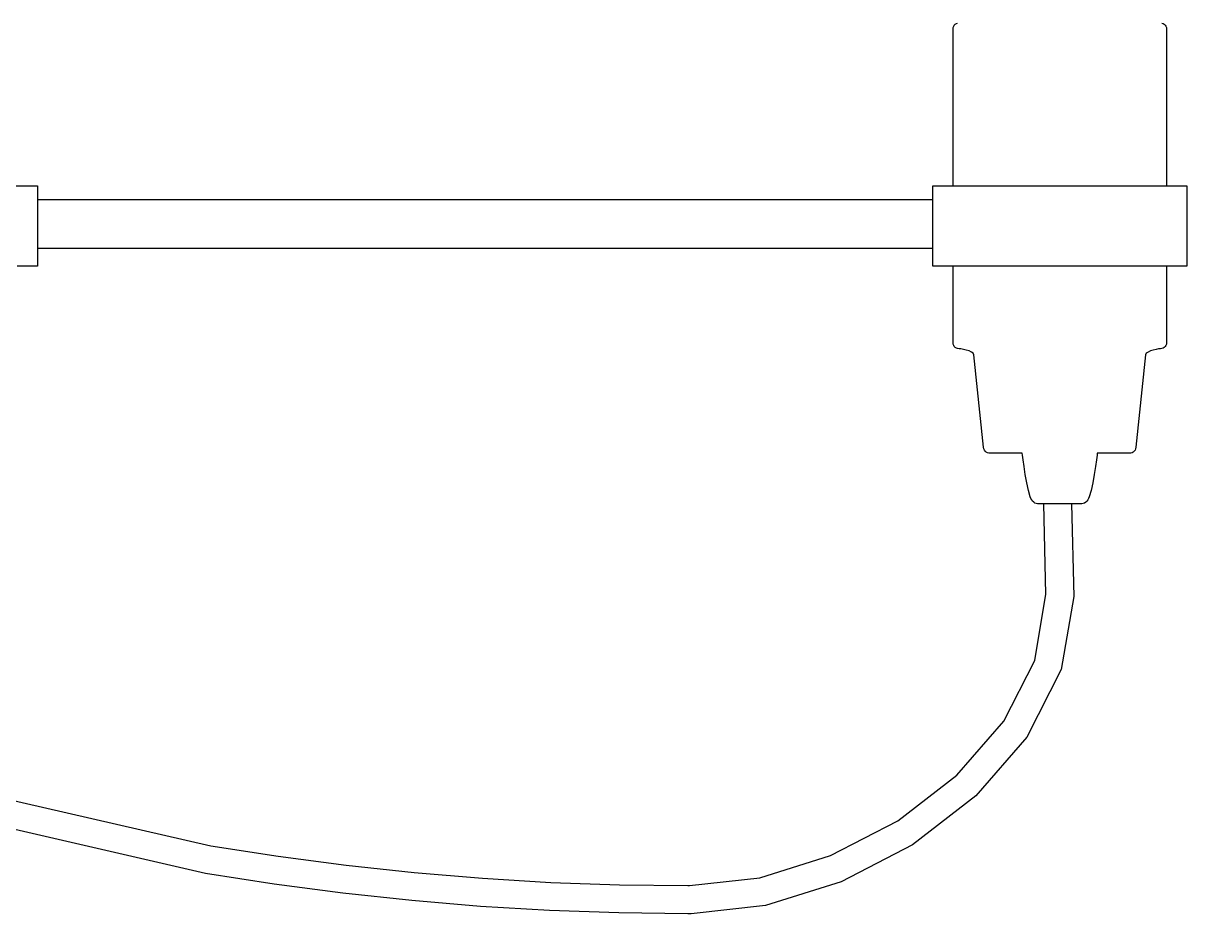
# Model space of a CAD drawing. Header units: millimetres. Extents: x 112 to 8820, y -2365 to 5002.
# Drawn here: x 1851 to 1979.4, y -537 to -438.8 of the extents above; entities that cross this region are included whole.
import ezdxf

# ---------------------------------------------------------------- set-up
doc = ezdxf.new("R2010")
doc.units = ezdxf.units.MM

# ---------------------------------------------------------------- blocks, each defined once
blk = doc.blocks.new('2097-30_el')
at = {"extrusion": (-3.79457e-18, -0.001462, 0.999999)}
for p, q in [((32.01, 22.465, 0.033), (32.012, 22.48, 0.033)), ((32.01, 20.732, 0.03), (32.01, 22.465, 0.033)), ((32.012, 22.48, 0.033), (32.017, 22.493, 0.033)), ((32.017, 22.493, 0.033), (32.024, 22.506, 0.033)), ((32.024, 22.506, 0.033), (32.034, 22.516, 0.033)), ((32.034, 22.516, 0.033), (32.047, 22.524, 0.033)), ((32.047, 22.524, 0.033), (32.06, 22.528, 0.033)), ((34.314, 22.528, 0.033), (34.328, 22.524, 0.033)), ((34.328, 22.524, 0.033), (34.34, 22.516, 0.033)), ((34.34, 22.516, 0.033), (34.35, 22.506, 0.033)), ((34.35, 22.506, 0.033), (34.358, 22.493, 0.033)), ((34.358, 22.493, 0.033), (34.363, 22.48, 0.033)), ((34.363, 22.48, 0.033), (34.365, 22.465, 0.033)), ((34.365, 22.465, 0.033), (34.365, 20.732, 0.03)), ((32.01, 19.001, 0.028), (32.01, 19.845, 0.029)), ((34.365, 19.845, 0.029), (34.365, 19.001, 0.028)), ((32.012, 18.986, 0.028), (32.01, 19.001, 0.028)), ((34.365, 19.001, 0.028), (34.363, 18.986, 0.028)), ((32.017, 18.972, 0.028), (32.012, 18.986, 0.028)), ((32.024, 18.96, 0.028), (32.017, 18.972, 0.028)), ((32.034, 18.949, 0.028), (32.024, 18.96, 0.028)), ((32.047, 18.942, 0.028), (32.034, 18.949, 0.028)), ((32.06, 18.937, 0.028), (32.047, 18.942, 0.028)), ((32.076, 18.935, 0.028), (32.06, 18.937, 0.028)), ((32.097, 18.933, 0.028), (32.076, 18.935, 0.028)), ((32.125, 18.929, 0.028), (32.097, 18.933, 0.028)), ((32.156, 18.921, 0.028), (32.125, 18.929, 0.028)), ((32.186, 18.911, 0.028), (32.156, 18.921, 0.028)), ((32.213, 18.899, 0.028), (32.186, 18.911, 0.028)), ((32.232, 18.885, 0.028), (32.213, 18.899, 0.028)), ((32.241, 18.87, 0.028), (32.232, 18.885, 0.028)), ((32.347, 17.848, 0.026), (32.241, 18.87, 0.028)), ((34.134, 18.87, 0.028), (34.028, 17.848, 0.026)), ((34.142, 18.885, 0.028), (34.134, 18.87, 0.028)), ((34.161, 18.899, 0.028), (34.142, 18.885, 0.028)), ((34.188, 18.911, 0.028), (34.161, 18.899, 0.028)), ((34.219, 18.921, 0.028), (34.188, 18.911, 0.028)), ((34.25, 18.929, 0.028), (34.219, 18.921, 0.028)), ((34.277, 18.933, 0.028), (34.25, 18.929, 0.028)), ((34.299, 18.935, 0.028), (34.277, 18.933, 0.028)), ((34.314, 18.937, 0.028), (34.299, 18.935, 0.028)), ((34.328, 18.942, 0.028), (34.314, 18.937, 0.028)), ((34.34, 18.949, 0.028), (34.328, 18.942, 0.028)), ((34.35, 18.96, 0.028), (34.34, 18.949, 0.028)), ((34.358, 18.972, 0.028), (34.35, 18.96, 0.028)), ((34.363, 18.986, 0.028), (34.358, 18.972, 0.028)), ((32.35, 17.832, 0.026), (32.347, 17.848, 0.026)), ((34.028, 17.848, 0.026), (34.024, 17.832, 0.026)), ((32.356, 17.818, 0.026), (32.35, 17.832, 0.026)), ((32.365, 17.806, 0.026), (32.356, 17.818, 0.026)), ((32.376, 17.796, 0.026), (32.365, 17.806, 0.026)), ((32.389, 17.789, 0.026), (32.376, 17.796, 0.026)), ((32.404, 17.784, 0.026), (32.389, 17.789, 0.026)), ((32.419, 17.782, 0.026), (32.404, 17.784, 0.026)), ((32.439, 17.782, 0.026), (32.419, 17.782, 0.026)), ((32.492, 17.782, 0.026), (32.439, 17.782, 0.026)), ((32.575, 17.782, 0.026), (32.492, 17.782, 0.026)), ((32.773, 17.782, 0.026), (32.575, 17.782, 0.026)), ((32.776, 17.763, 0.026), (32.773, 17.782, 0.026)), ((32.783, 17.71, 0.026), (32.776, 17.763, 0.026)), ((33.599, 17.763, 0.026), (33.592, 17.71, 0.026)), ((33.601, 17.782, 0.026), (33.599, 17.763, 0.026)), ((33.713, 17.782, 0.026), (33.601, 17.782, 0.026)), ((33.882, 17.782, 0.026), (33.713, 17.782, 0.026)), ((33.935, 17.782, 0.026), (33.882, 17.782, 0.026)), ((33.955, 17.782, 0.026), (33.935, 17.782, 0.026)), ((33.971, 17.784, 0.026), (33.955, 17.782, 0.026)), ((33.985, 17.789, 0.026), (33.971, 17.784, 0.026)), ((33.998, 17.796, 0.026), (33.985, 17.789, 0.026)), ((34.009, 17.806, 0.026), (33.998, 17.796, 0.026)), ((34.018, 17.818, 0.026), (34.009, 17.806, 0.026)), ((34.024, 17.832, 0.026), (34.018, 17.818, 0.026)), ((32.794, 17.635, 0.026), (32.783, 17.71, 0.026)), ((32.807, 17.547, 0.026), (32.794, 17.635, 0.026)), ((33.581, 17.635, 0.026), (33.567, 17.547, 0.026)), ((33.592, 17.71, 0.026), (33.581, 17.635, 0.026)), ((32.824, 17.455, 0.026), (32.807, 17.547, 0.026)), ((32.842, 17.37, 0.025), (32.824, 17.455, 0.026)), ((33.551, 17.455, 0.026), (33.532, 17.37, 0.025)), ((33.567, 17.547, 0.026), (33.551, 17.455, 0.026)), ((32.862, 17.301, 0.025), (32.842, 17.37, 0.025)), ((33.532, 17.37, 0.025), (33.512, 17.301, 0.025)), ((32.869, 17.284, 0.025), (32.862, 17.301, 0.025)), ((32.878, 17.268, 0.025), (32.869, 17.284, 0.025)), ((32.888, 17.254, 0.025), (32.878, 17.268, 0.025)), ((32.9, 17.242, 0.025), (32.888, 17.254, 0.025)), ((32.913, 17.233, 0.025), (32.9, 17.242, 0.025)), ((32.927, 17.228, 0.025), (32.913, 17.233, 0.025)), ((32.942, 17.226, 0.025), (32.927, 17.228, 0.025)), ((32.949, 17.226, 0.025), (32.942, 17.226, 0.025)), ((32.965, 17.226, 0.025), (32.949, 17.226, 0.025)), ((32.992, 17.226, 0.025), (32.965, 17.226, 0.025)), ((33.027, 17.226, 0.025), (32.992, 17.226, 0.025)), ((33.069, 17.226, 0.025), (33.027, 17.226, 0.025)), ((33.116, 17.226, 0.025), (33.069, 17.226, 0.025)), ((33.167, 17.226, 0.025), (33.116, 17.226, 0.025)), ((33.218, 17.226, 0.025), (33.167, 17.226, 0.025)), ((33.268, 17.226, 0.025), (33.218, 17.226, 0.025)), ((33.314, 17.226, 0.025), (33.268, 17.226, 0.025)), ((33.355, 17.226, 0.025), (33.314, 17.226, 0.025)), ((33.389, 17.226, 0.025), (33.355, 17.226, 0.025)), ((33.413, 17.226, 0.025), (33.389, 17.226, 0.025)), ((33.428, 17.226, 0.025), (33.413, 17.226, 0.025)), ((33.432, 17.226, 0.025), (33.428, 17.226, 0.025)), ((33.447, 17.228, 0.025), (33.432, 17.226, 0.025)), ((33.461, 17.233, 0.025), (33.447, 17.228, 0.025)), ((33.474, 17.242, 0.025), (33.461, 17.233, 0.025)), ((33.486, 17.254, 0.025), (33.474, 17.242, 0.025)), ((33.497, 17.268, 0.025), (33.486, 17.254, 0.025)), ((33.505, 17.284, 0.025), (33.497, 17.268, 0.025)), ((33.512, 17.301, 0.025), (33.505, 17.284, 0.025))]:
    blk.add_line(p, q, dxfattribs=at)
at = {"extrusion": (2.53485e-19, -0.001462, 0.999999)}
for p, q in [((21.665, 20.732, 0.03), (21.909, 20.732, 0.03)), ((21.665, 20.732, 0.03), (21.909, 20.732, 0.03)), ((21.909, 20.732, 0.03), (21.909, 20.582, 0.03)), ((21.909, 20.732, 0.03), (21.909, 20.041, 0.029)), ((31.787, 20.582, 0.03), (31.787, 20.732, 0.03)), ((31.787, 20.732, 0.03), (31.824, 20.732, 0.03)), ((31.787, 20.582, 0.03), (31.787, 20.732, 0.03)), ((31.787, 20.732, 0.03), (31.824, 20.732, 0.03)), ((31.824, 20.732, 0.03), (31.92, 20.732, 0.03)), ((31.824, 20.732, 0.03), (31.92, 20.732, 0.03)), ((31.92, 20.732, 0.03), (32.071, 20.732, 0.03)), ((31.92, 20.732, 0.03), (32.071, 20.732, 0.03)), ((32.071, 20.732, 0.03), (32.272, 20.732, 0.03)), ((32.071, 20.732, 0.03), (32.272, 20.732, 0.03)), ((32.272, 20.732, 0.03), (32.512, 20.732, 0.03)), ((32.272, 20.732, 0.03), (32.512, 20.732, 0.03)), ((32.512, 20.732, 0.03), (32.782, 20.732, 0.03)), ((32.512, 20.732, 0.03), (32.782, 20.732, 0.03)), ((32.782, 20.732, 0.03), (33.07, 20.732, 0.03)), ((32.782, 20.732, 0.03), (33.07, 20.732, 0.03)), ((33.07, 20.732, 0.03), (33.362, 20.732, 0.03)), ((33.07, 20.732, 0.03), (33.362, 20.732, 0.03)), ((33.362, 20.732, 0.03), (33.647, 20.732, 0.03)), ((33.362, 20.732, 0.03), (33.647, 20.732, 0.03)), ((33.647, 20.732, 0.03), (33.912, 20.732, 0.03)), ((33.647, 20.732, 0.03), (33.912, 20.732, 0.03)), ((33.912, 20.732, 0.03), (34.146, 20.732, 0.03)), ((33.912, 20.732, 0.03), (34.146, 20.732, 0.03)), ((34.146, 20.732, 0.03), (34.337, 20.732, 0.03)), ((34.146, 20.732, 0.03), (34.337, 20.732, 0.03)), ((34.337, 20.732, 0.03), (34.478, 20.732, 0.03)), ((34.337, 20.732, 0.03), (34.478, 20.732, 0.03)), ((34.478, 20.732, 0.03), (34.563, 20.732, 0.03)), ((34.478, 20.732, 0.03), (34.563, 20.732, 0.03)), ((34.563, 20.732, 0.03), (34.588, 20.732, 0.03)), ((34.563, 20.732, 0.03), (34.588, 20.732, 0.03)), ((34.588, 20.732, 0.03), (34.588, 19.845, 0.029)), ((34.588, 20.732, 0.03), (34.588, 19.845, 0.029)), ((21.909, 20.582, 0.03), (31.787, 20.582, 0.03)), ((21.909, 20.582, 0.03), (31.787, 20.582, 0.03)), ((31.787, 19.845, 0.029), (31.787, 20.582, 0.03)), ((31.787, 20.041, 0.029), (21.909, 20.041, 0.029)), ((21.909, 20.041, 0.029), (21.909, 19.845, 0.029)), ((31.787, 20.041, 0.029), (21.909, 20.041, 0.029)), ((21.909, 20.041, 0.029), (21.909, 19.845, 0.029)), ((31.787, 19.845, 0.029), (31.787, 20.041, 0.029)), ((21.909, 19.845, 0.029), (21.686, 19.845, 0.029)), ((21.909, 19.845, 0.029), (21.686, 19.845, 0.029)), ((31.824, 19.845, 0.029), (31.787, 19.845, 0.029)), ((31.824, 19.845, 0.029), (31.787, 19.845, 0.029)), ((31.92, 19.845, 0.029), (31.824, 19.845, 0.029)), ((31.92, 19.845, 0.029), (31.824, 19.845, 0.029)), ((32.071, 19.845, 0.029), (31.92, 19.845, 0.029)), ((32.071, 19.845, 0.029), (31.92, 19.845, 0.029)), ((32.272, 19.845, 0.029), (32.071, 19.845, 0.029)), ((32.272, 19.845, 0.029), (32.071, 19.845, 0.029)), ((32.512, 19.845, 0.029), (32.272, 19.845, 0.029)), ((32.512, 19.845, 0.029), (32.272, 19.845, 0.029)), ((32.62, 19.845, 0.029), (32.512, 19.845, 0.029)), ((32.62, 19.845, 0.029), (32.512, 19.845, 0.029)), ((32.847, 19.845, 0.029), (32.62, 19.845, 0.029)), ((32.847, 19.845, 0.029), (32.62, 19.845, 0.029)), ((33.088, 19.845, 0.029), (32.847, 19.845, 0.029)), ((33.088, 19.845, 0.029), (32.847, 19.845, 0.029)), ((33.335, 19.845, 0.029), (33.088, 19.845, 0.029)), ((33.335, 19.845, 0.029), (33.088, 19.845, 0.029)), ((33.574, 19.845, 0.029), (33.335, 19.845, 0.029)), ((33.574, 19.845, 0.029), (33.335, 19.845, 0.029)), ((33.797, 19.845, 0.029), (33.574, 19.845, 0.029)), ((33.797, 19.845, 0.029), (33.574, 19.845, 0.029)), ((33.993, 19.845, 0.029), (33.797, 19.845, 0.029)), ((33.993, 19.845, 0.029), (33.797, 19.845, 0.029)), ((34.154, 19.845, 0.029), (33.993, 19.845, 0.029)), ((34.154, 19.845, 0.029), (33.993, 19.845, 0.029)), ((34.273, 19.845, 0.029), (34.154, 19.845, 0.029)), ((34.273, 19.845, 0.029), (34.154, 19.845, 0.029)), ((34.478, 19.845, 0.029), (34.273, 19.845, 0.029)), ((34.478, 19.845, 0.029), (34.273, 19.845, 0.029)), ((34.563, 19.845, 0.029), (34.478, 19.845, 0.029)), ((34.563, 19.845, 0.029), (34.478, 19.845, 0.029)), ((34.588, 19.845, 0.029), (34.563, 19.845, 0.029)), ((34.588, 19.845, 0.029), (34.563, 19.845, 0.029))]:
    blk.add_line(p, q, dxfattribs=at)
at = {"extrusion": (5.74773e-19, -0.001462, 0.999999)}
for p, q in [((33.034, 16.227, 0.024), (33.012, 17.226, 0.025)), ((33.318, 17.226, 0.025), (33.341, 16.204, 0.024)), ((32.911, 15.496, 0.023), (33.034, 16.227, 0.024)), ((33.341, 16.204, 0.024), (33.204, 15.396, 0.023)), ((32.571, 14.828, 0.022), (32.911, 15.496, 0.023)), ((33.204, 15.396, 0.023), (32.825, 14.651, 0.021)), ((32.053, 14.23, 0.021), (32.571, 14.828, 0.022)), ((32.825, 14.651, 0.021), (32.262, 14.002, 0.02)), ((20.628, 14.186, 0.021), (23.823, 13.451, 0.02)), ((31.4, 13.728, 0.02), (32.053, 14.23, 0.021)), ((32.262, 14.002, 0.02), (31.562, 13.464, 0.02)), ((23.765, 13.146, 0.019), (20.539, 13.888, 0.02)), ((30.659, 13.344, 0.02), (31.4, 13.728, 0.02)), ((23.823, 13.451, 0.02), (24.566, 13.336, 0.019)), ((31.562, 13.464, 0.02), (30.774, 13.055, 0.019)), ((24.566, 13.336, 0.019), (25.316, 13.237, 0.019)), ((25.316, 13.237, 0.019), (26.067, 13.157, 0.019)), ((29.88, 13.099, 0.019), (30.659, 13.344, 0.02)), ((24.523, 13.028, 0.019), (23.765, 13.146, 0.019)), ((26.067, 13.157, 0.019), (26.82, 13.094, 0.019)), ((26.82, 13.094, 0.019), (27.574, 13.049, 0.019)), ((29.104, 13.013, 0.019), (29.88, 13.099, 0.019)), ((25.28, 12.929, 0.019), (24.523, 13.028, 0.019)), ((27.574, 13.049, 0.019), (28.329, 13.022, 0.019)), ((28.329, 13.022, 0.019), (29.086, 13.013, 0.019)), ((29.086, 13.013, 0.019), (29.104, 13.013, 0.019)), ((30.774, 13.055, 0.019), (29.942, 12.794, 0.019)), ((26.038, 12.847, 0.019), (25.28, 12.929, 0.019)), ((26.798, 12.784, 0.019), (26.038, 12.847, 0.019)), ((27.559, 12.739, 0.019), (26.798, 12.784, 0.019)), ((28.322, 12.711, 0.019), (27.559, 12.739, 0.019)), ((29.084, 12.702, 0.019), (28.322, 12.711, 0.019)), ((29.942, 12.794, 0.019), (29.12, 12.702, 0.019)), ((29.12, 12.702, 0.019), (29.084, 12.702, 0.019))]:
    blk.add_line(p, q, dxfattribs=at)

msp = doc.modelspace()

# ---------------------------------------------------------------- block references
at = {"color": 0, "xscale": 10, "yscale": 10, "zscale": 10}
msp.add_blockref('2097-30_el', (1633.49, -664.02, -1.52), dxfattribs=at)

doc.saveas('drawing.dxf')
